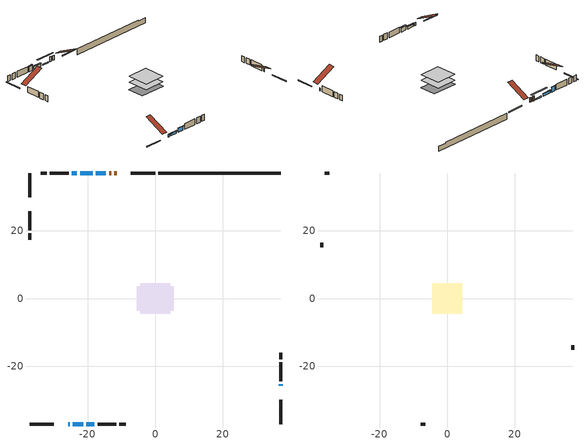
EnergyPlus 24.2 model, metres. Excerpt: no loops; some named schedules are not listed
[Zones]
conditioned space
 floor adiabatic (AdiabaticFloorConstruction): -4.47,-4.47 -4.47,4.47 4.47,4.47 4.47,-4.47 z0.61
 floor foundation (Slab1 construction): -5.48,-3.57 -5.48,3.57 5.48,3.57 5.48,-3.57 z-1.83
 wall outside (RimJoist1 construction): -0.04,37.08 -7.19,37.08 / -37.08,-37.08 -29.93,-37.08 / -37.08,37.08 -37.08,29.93 / 37.08,-37.08 37.08,-29.93 z0.61:0.91
 wall outside (AdiabaticWallConstruction 1): -11.41,37.08 -12.06,37.08 / -12.99,37.08 -13.63,37.08 z0.61:2.64
 wall outside (AdiabaticWallConstruction): 37.08,-25.71 37.08,-25.32 / -25.71,-37.08 -25.32,-37.08 z0.61:1.83; -14.56,37.08 -17.61,37.08 z0.61:1.07; -18.54,37.08 -22.2,37.08 / -24.39,-37.08 -21.34,-37.08 z0.61:1.6; -23.12,37.08 -24.65,37.08 z0.61:2.64; -20.41,-37.08 -17.95,-37.08 z0.61:2.29
 wall outside (Wall1 construction): -25.58,37.08 -31.1,37.08 / -17.02,-37.08 -11.5,-37.08 / -37.08,25.71 -37.08,20.19 / 37.08,-24.39 37.08,-18.87 z0.61:3.05
 wall outside (Wall2 construction): -32.03,37.08 -33.87,37.08 / -10.57,-37.08 -8.73,-37.08 / -37.08,19.26 -37.08,17.41 / 37.08,-17.94 37.08,-16.09 z0.61:3.05
 wall foundation (FoundationWall1 construction): 0.89,37.08,-1.83 0.89,37.08,0.61 33.46,37.08,0.61 33.46,37.08,0.22 37.08,37.08,0.22 37.08,37.08,-1.83
 window (WindowConstruction 4): 37.08,-25.71 37.08,-25.32 z0.61:1.83
 window (WindowConstruction 6): -14.56,37.08 -17.61,37.08 z0.61:1.07
 window (WindowConstruction): -18.54,37.08 -22.2,37.08 z0.61:1.6
 window (WindowConstruction 1): -23.12,37.08 -24.65,37.08 z0.61:2.64
 window (WindowConstruction 5): -25.71,-37.08 -25.32,-37.08 z0.61:1.83
 window (WindowConstruction 2): -24.39,-37.08 -21.34,-37.08 z0.61:1.6
 window (WindowConstruction 3): -20.41,-37.08 -17.95,-37.08 z0.61:2.29
 door (Door): -11.41,37.08 -12.06,37.08 z0.61:2.64
 door (Door 1): -12.99,37.08 -13.63,37.08 z0.61:2.64
 ceiling adiabatic (AdiabaticFloorConstruction): 4.47,-4.47 4.47,4.47 -4.47,4.47 -4.47,-4.47 z0.61
attic - vented
 floor to conditioned space (Floor1 construction Reversed): -4.47,-4.47 -4.47,4.47 4.47,4.47 4.47,-4.47 z3.05
 wall outside (Wall3 construction): -34.8,37.08 -36.15,37.08 / -7.8,-37.08 -6.45,-37.08 / -37.08,16.48 -37.08,15.14 / 37.08,-15.17 37.08,-13.82 z0.61:3.05
 roof outside (Roof1 construction): -10.48,37.08,3.05 -10.48,28.62,7.28 -8.12,28.62,7.28 -8.12,37.08,3.05; -26.64,-37.08,3.05 -26.64,-28.62,7.28 -29,-28.62,7.28 -29,-37.08,3.05; -37.08,26.64,3.05 -28.62,26.64,7.28 -28.62,29,7.28 -37.08,29,3.05; 37.08,-26.64,3.05 28.62,-26.64,7.28 28.62,-29,7.28 37.08,-29,3.05
shading: -20.25,37.08 -11.92,37.08 -11.92,37.49 -20.25,37.49 z3.71; -22.4,37.08 -18.34,37.08 -18.34,37.49 -22.4,37.49 z1.8; -24.85,37.08 -22.92,37.08 -22.92,37.49 -24.85,37.49 z2.84; -21.14,-37.08 -24.59,-37.08 -24.59,-37.49 -21.14,-37.49 z1.8; -17.75,-37.08 -20.61,-37.08 -20.61,-37.49 -17.75,-37.49 z2.49
[Building]
Building 1: Terrain=Suburbs
[Site:Location]
Quebec Intl AP_QC: Latitude {deg}=46.8; Longitude {deg}=-71.38; Time Zone {hr}=-5; Elevation {m}=74; Keep Site Location Information=Yes
[Site:GroundTemperature:Shallow]
0.0108218, -2.24938, -2.43038, -1.3578, 2.94801, 7.23376, 10.9493, 13.303, 13.5029, 11.5886, 7.96783, 3.81355
[Site:WaterMainsTemperature]
Calculation Method=Schedule; Temperature Schedule=mains temperature schedule
[Material] Roughness=Rough; Thermal Absorptance=0.9
Name | Thickness {m} | Conductivity {W/m-K} | Density {kg/m3} | Specific Heat {J/kg-K} | Solar Absorptance | Visible Absorptance
asphalt or fiberglass shingles | 0.00635 | 0.162714 | 1121.4 | 1465.45 | 0.4 | 0.4
ceiling loosefill ins | 0.169333 | 0.0480833 | 16.02 | 1046.75 | 0.7 | 0.7
ceiling stud and cavity | 0.1397 | 0.106923 | 65.682 | 1177.47 | 0.7 | 0.7
concrete 4.0 in. | 0.1016 | 1.803125 | 2242.8 | 837.4 | 0.7 | 0.7
concrete 8.0 in. | 0.2032 | 1.803125 | 2242.8 | 837.4 | 0.7 | 0.7
door material | 0.04445 | 0.053851 | 512.64 | 1214.23 | 0.7 | 0.7
exterior vertical ins | 0.0421978 | 0.029427 | 32.04 | 1214.23 | 0.7 | 0.7
floor covering | 0.0127 | 0.0433444 | 54.468 | 1339.84 | 0.6 | 0.6
floor rigid ins; wall rigid ins | 0.512978 | 0.029427 | 32.04 | 1214.23 | 0.7 | 0.7
floor stud and cavity | 0.1397 | 1.75129 | 37.0049 | 1207.88 | 0.7 | 0.7
furniture material conditioned space 1 | 0.1524 | 0.115458 | 640.8 | 1214.23 | 0.6 | 0.6
gypsum board | 0.0127 | 0.160291 | 801 | 837.4 | 0.6 | 0.6
gypsum board 1 | 0.0127 | 0.160291 | 801 | 837.4 | 0.7 | 0.7
osb sheathing 0.5 in. | 0.0127 | 0.115458 | 512.64 | 1214.23 | 0.7 | 0.7
osb sheathing 0.75 in. | 0.01905 | 0.115458 | 512.64 | 1214.23 | 0.7 | 0.7
osb sheathing 2.0 in. | 0.0508 | 0.115458 | 512.64 | 1214.23 | 0.7 | 0.7
rim joist stud and cavity | 0.0508 | 0.0382839 | 125.044 | 1163.47 | 0.6 | 0.6
wall stud and cavity | 0.1397 | 0.080875 | 139.0536 | 1170.24 | 0.7 | 0.7
wall stud and cavity 1 | 0.1397 | 0.0740787 | 139.0536 | 1170.24 | 0.7 | 0.7
wall stud and cavity 2 | 0.0889 | 6.9971 | 50.32683 | 1063.81 | 0.6 | 0.6
wall stud and cavity 3 | 0.0889 | 0.380278 | 52.3479 | 1209.89 | 0.7 | 0.7
wall stud and cavity 4 | 0.0889 | 0.391764 | 83.0341 | 1211.67 | 0.7 | 0.7
wood siding | 0.0254 | 0.102417 | 544.68 | 1172.36 | 0.4 | 0.4
wood siding 1 | 0.00254 | 0.102417 | 544.68 | 1172.36 | 0.4 | 0.4
wood siding 2; wood siding 3; wood siding 4 | 0.0254 | 0.102417 | 544.68 | 1172.36 | 0.7 | 0.7
[WindowMaterial:SimpleGlazingSystem]
Name | U-Factor {W/m2-K} | Solar Heat Gain Coefficient
WindowMaterial | 2.78279 | 0.58
WindowMaterial 1 | 2.79301 | 0.65
WindowMaterial 2 | 2.78563 | 0.6
WindowMaterial 3 | 2.79528 | 0.66
WindowMaterial 4 | 2.992306 | 0.59
WindowMaterial 5 | 2.75497 | 0.44
[Construction]
AdiabaticFloorConstruction: floor stud and cavity, floor rigid ins, osb sheathing 0.75 in., floor covering
AdiabaticWallConstruction: wood siding 3, wall rigid ins, wall stud and cavity 3, gypsum board
AdiabaticWallConstruction 1: wood siding 4, wall rigid ins, wall stud and cavity 3, gypsum board
Door; Door 1: door material
Floor1 construction Reversed: gypsum board, ceiling stud and cavity, ceiling loosefill ins
FoundationWall1 construction: concrete 8.0 in., gypsum board 1
furniture construction conditioned space 1: furniture material conditioned space 1
PartitionWallConstruction: gypsum board, wall stud and cavity 4, gypsum board
RimJoist1 construction: wood siding 2, osb sheathing 2.0 in., rim joist stud and cavity
Roof1 construction: asphalt or fiberglass shingles
Slab1 construction: concrete 4.0 in.
Wall1 construction: wood siding, osb sheathing 0.5 in., wall stud and cavity, gypsum board
Wall2 construction: wood siding, osb sheathing 0.5 in., wall stud and cavity 1, gypsum board
Wall3 construction: wood siding 1, wall stud and cavity 2
WindowConstruction: WindowMaterial
WindowConstruction 1: WindowMaterial 1
WindowConstruction 2: WindowMaterial 2
WindowConstruction 3: WindowMaterial 3
WindowConstruction 4; WindowConstruction 5: WindowMaterial 4
WindowConstruction 6: WindowMaterial 5
[Zone] Multiplier=1; Part of Total Floor Area=Yes
Name | Volume {m3}
attic - vented | 53.3233
conditioned space | 405.7
[Space]
Name | Zone | Volume {m3}
attic - vented 1 | attic - vented | 53.3233
conditioned space 1 | conditioned space | 405.7
[ZoneInfiltration:EffectiveLeakageArea]
infil attic - vented 1: Zone or Space=attic - vented 1; Schedule=Always On Discrete; Effective Air Leakage Area {cm2}=2953.48; Stack Coefficient=0.000463655; Wind Coefficient=1.45485e-05
[ZoneMixing]
whole house fan mix: Zone or Space=attic - vented; Schedule=Always On Continuous; Design Flow Rate Calculation Method=Flow/Zone; Design Flow Rate {m3/s}=0; Source Zone or Space=conditioned space
[SurfaceProperty:ExposedFoundationPerimeter]
Slab1: Exposed Perimeter Calculation Method=TotalExposedPerimeter; Total Exposed Perimeter {m}=36.191
[InternalMass] Zone or ZoneList=conditioned space; Space or SpaceList=conditioned space 1
Name | Construction | Surface Area {m2}
furniture mass conditioned space 1 | furniture construction conditioned space 1 | 63.28
partition wall mass | PartitionWallConstruction | 158.2
[Lights]
interior lighting: Zone or ZoneList or Space or SpaceList=conditioned space 1; Schedule=interior lighting schedule; Design Level Calculation Method=LightingLevel; Lighting Level {W}=343.2; Return Air Fraction=0; Fraction Radiant=0.6; Fraction Visible=0.2; Fraction Replaceable=1
[People]
occupants: Zone or ZoneList or Space or SpaceList=conditioned space 1; Number of People Schedule=occupants schedule; Number of People Calculation Method=People; Number of People=3; Fraction Radiant=0.314171; Sensible Heat Fraction=0.56303; Activity Level Schedule=occupants activity schedule; Carbon Dioxide Generation Rate {m3/s-W}=0; Enable ASHRAE 55 Comfort Warnings=No; Mean Radiant Temperature Calculation Type=EnclosureAveraged
[ElectricEquipment] Zone or ZoneList or Space or SpaceList=conditioned space 1; Design Level Calculation Method=EquipmentLevel
Name | Schedule | Design Level {W} | Fraction Latent | Fraction Radiant | Fraction Lost
clothes dryer | clothes dryer schedule | 140.772 | 0.015 | 0.081 | 0.85
clothes washer | clothes washer schedule | 32.1985 | 0.03 | 0.162 | 0.7
cooking range | cooking range schedule | 215.147 | 0.08 | 0.432 | 0.2
dishwasher | dishwasher schedule | 66.8632 | 0.3 | 0.18 | 0.4
fridge | fridge schedule | 72.9452 | 0 | 0.6 | 0
mech vent house fan | mech vent house fan schedule | 6.33333 | 0 | 0 | 1
mech vent house fan cfis | mech vent house fan cfis schedule | 0 | 0 | 0 | 0
mech vent range fan 0 | mech vent range fan 0 schedule | 57 | 0 | 0 | 1
misc plug loads | misc plug loads schedule | 494.7 | 0.045 | 0.513 | 0.1
whole house fan | Always On Discrete | 0 | 0 | 0 | 1
[OtherEquipment] Zone or ZoneList or Space or SpaceList=conditioned space 1; Design Level Calculation Method=EquipmentLevel
Name | Fuel Type | Schedule | Design Level {W} | Fraction Latent | Fraction Radiant | Fraction Lost
clothes dryer 1 | Electricity | clothes dryer schedule | 0 | 0.015 | 0.081 | 0.85
cooking range 1 | Electricity | cooking range schedule | 0 | 0.08 | 0.432 | 0.2
general water use latent | None | general water use schedule | 62.594 | 1 | 0 | 0
general water use sensible | None | general water use schedule | -61.6891 | 0 | 0.6 | 0
mech vent house fan latent load | None | Always On Discrete | 0 | 1 | 0 | 0
mech vent house fan sensible load | None | Always On Discrete | 0 | 0 | 0 | 0
water heater energy adjustment1 | Electricity | Always On Discrete | 0.01 | 0 | 0 | 1
[ZoneInfiltration:DesignFlowRate] Zone or ZoneList or Space or SpaceList=conditioned space 1; Schedule=Always On Discrete; Design Flow Rate Calculation Method=Flow/Zone; Design Flow Rate {m3/s}=0
infil flow; natural vent flow; whole house fan flow
[AvailabilityManager:Scheduled]
air source heat pump airloop Availability Manager: Schedule=Always On Discrete
[Foundation:Kiva]
Foundation Kiva 1: Initial Indoor Air Temperature {C}=18; Wall Height Above Grade {m}=0.609996; Wall Depth Below Slab {m}=0.2032; Custom Block Material Name 1=exterior vertical ins; Custom Block Depth 1 {m}=2.43998; Custom Block X Position 1 {m}=0.2159; Custom Block Z Position 1 {m}=0
[Foundation:Kiva:Settings]
Soil Conductivity {W/m-K}=0.849921; Soil Density {kg/m3}=1842.3; Soil Specific Heat {J/kg-K}=418.7; Ground Solar Absorptivity=0.9; Ground Thermal Absorptivity=0.9; Ground Surface Roughness {m}=0.03; Far-Field Width {m}=40; Deep-Ground Boundary Condition=ZeroFlux; Deep-Ground Depth {m}=40; Minimum Cell Dimension {m}=0.2; Maximum Cell Growth Coefficient=3; Simulation Timestep=Timestep
[Exterior:Lights]
exterior lighting: Schedule=exterior lighting schedule; Design Level {W}=75.6
[EnergyManagementSystem:GlobalVariable]
air_source_heat_pump_airloop_Fan_RTF
infil_program_Qfan
infil_program_Qinf
natural_vent_program_Qnv
natural_vent_program_Qwhf
[EnergyManagementSystem:Sensor]
Name | Output:Variable or Output:Meter Index Key | Output:Variable or Output:Meter
airflow_gain | infil flow | Infiltration Sensible Heat Gain Energy
airflow_gain_1 | natural vent flow | Infiltration Sensible Heat Gain Energy
airflow_gain_2 | whole house fan flow | Infiltration Sensible Heat Gain Energy
airflow_loss | infil flow | Infiltration Sensible Heat Loss Energy
airflow_loss_1 | natural vent flow | Infiltration Sensible Heat Loss Energy
airflow_loss_2 | whole house fan flow | Infiltration Sensible Heat Loss Energy
clg_load_cond |  | Cooling:EnergyTransfer:Zone:CONDITIONED SPACE
clg_sp_s; clg_sp_s_1 | cooling setpoint | Schedule Value
clothes_dryer_exhaust_0_sch_s | clothes dryer exhaust 0 schedule | Schedule Value
cool_season | cooling season schedule | Schedule Value
htg_load_cond |  | Heating:EnergyTransfer:Zone:CONDITIONED SPACE
htg_sp_s; htg_sp_s_1 | heating setpoint | Schedule Value
ig_ee_conv | clothes dryer | Electric Equipment Convective Heating Energy
ig_ee_conv_2 | cooking range | Electric Equipment Convective Heating Energy
ig_ee_conv_4 | fridge | Electric Equipment Convective Heating Energy
ig_ee_conv_5 | misc plug loads | Electric Equipment Convective Heating Energy
ig_ee_conv_6 | whole house fan | Electric Equipment Convective Heating Energy
ig_ee_rad | clothes dryer | Electric Equipment Radiant Heating Energy
ig_ee_rad_2 | cooking range | Electric Equipment Radiant Heating Energy
ig_ee_rad_4 | fridge | Electric Equipment Radiant Heating Energy
ig_ee_rad_5 | misc plug loads | Electric Equipment Radiant Heating Energy
ig_ee_rad_6 | whole house fan | Electric Equipment Radiant Heating Energy
ig_lgt_conv | interior lighting | Lights Convective Heating Energy
ig_lgt_rad | interior lighting | Lights Radiant Heating Energy
ig_lgt_vis | interior lighting | Lights Visible Radiation Heating Energy
ig_oe_conv | clothes dryer 1 | Other Equipment Convective Heating Energy
ig_oe_conv_1 | cooking range 1 | Other Equipment Convective Heating Energy
ig_oe_conv_2 | general water use latent | Other Equipment Convective Heating Energy
ig_oe_conv_3 | general water use sensible | Other Equipment Convective Heating Energy
ig_oe_conv_4 | water heater energy adjustment1 | Other Equipment Convective Heating Energy
ig_oe_rad | clothes dryer 1 | Other Equipment Radiant Heating Energy
ig_oe_rad_1 | cooking range 1 | Other Equipment Radiant Heating Energy
ig_oe_rad_2 | general water use latent | Other Equipment Radiant Heating Energy
ig_oe_rad_3 | general water use sensible | Other Equipment Radiant Heating Energy
ig_oe_rad_4 | water heater energy adjustment1 | Other Equipment Radiant Heating Energy
ig_ppl_conv | occupants | People Convective Heating Energy
ig_ppl_rad | occupants | People Radiant Heating Energy
im_conv | furniture mass conditioned space 1 | Surface Inside Face Convection Heat Gain Energy
im_conv_1 | partition wall mass | Surface Inside Face Convection Heat Gain Energy
im_ig | furniture mass conditioned space 1 | Surface Inside Face Internal Gains Radiation Heat Gain Energy
im_ig_1 | partition wall mass | Surface Inside Face Internal Gains Radiation Heat Gain Energy
im_lgt | furniture mass conditioned space 1 | Surface Inside Face Lights Radiation Heat Gain Energy
im_lgt_1 | partition wall mass | Surface Inside Face Lights Radiation Heat Gain Energy
im_sol | furniture mass conditioned space 1 | Surface Inside Face Solar Radiation Heat Gain Energy
im_sol_1 | partition wall mass | Surface Inside Face Solar Radiation Heat Gain Energy
im_surf | furniture mass conditioned space 1 | Surface Inside Face Net Surface Thermal Radiation Heat Gain Energy
im_surf_1 | partition wall mass | Surface Inside Face Net Surface Thermal Radiation Heat Gain Energy
mech_vent_range_fan_0_sch_s | mech vent range fan 0 schedule | Schedule Value
mv_conv | mech vent house fan | Electric Equipment Convective Heating Energy
mv_conv_1 | mech vent house fan cfis | Electric Equipment Convective Heating Energy
mv_conv_2 | mech vent range fan 0 | Electric Equipment Convective Heating Energy
mv_conv_3 | mech vent house fan latent load | Other Equipment Convective Heating Energy
mv_conv_4 | mech vent house fan sensible load | Other Equipment Convective Heating Energy
mv_rad | mech vent house fan | Electric Equipment Radiant Heating Energy
mv_rad_1 | mech vent house fan cfis | Electric Equipment Radiant Heating Energy
mv_rad_2 | mech vent range fan 0 | Electric Equipment Radiant Heating Energy
mv_rad_3 | mech vent house fan latent load | Other Equipment Radiant Heating Energy
mv_rad_4 | mech vent house fan sensible load | Other Equipment Radiant Heating Energy
natural_vent_s | natural vent schedule | Schedule Value
out_pb_s |  | Site Outdoor Air Barometric Pressure
out_wt_s |  | Site Outdoor Air Humidity Ratio
site_vw_s |  | Site Wind Speed
ss_back_out | Window1 | Surface Window Shortwave from Zone Back Out Window Heat Transfer Rate
ss_back_out_1 | Window10 | Surface Window Shortwave from Zone Back Out Window Heat Transfer Rate
ss_back_out_2 | Window2 | Surface Window Shortwave from Zone Back Out Window Heat Transfer Rate
ss_back_out_3 | Window5 | Surface Window Shortwave from Zone Back Out Window Heat Transfer Rate
ss_back_out_4 | Window6 | Surface Window Shortwave from Zone Back Out Window Heat Transfer Rate
ss_back_out_5 | Window7 | Surface Window Shortwave from Zone Back Out Window Heat Transfer Rate
ss_back_out_6 | Window9 | Surface Window Shortwave from Zone Back Out Window Heat Transfer Rate
ss_conv | Door1 | Surface Inside Face Convection Heat Gain Energy
ss_conv_1 | Door2 | Surface Inside Face Convection Heat Gain Energy
ss_conv_2 | Window1 | Surface Inside Face Convection Heat Gain Energy
ss_conv_3 | Window10 | Surface Inside Face Convection Heat Gain Energy
ss_conv_4 | Window2 | Surface Inside Face Convection Heat Gain Energy
ss_conv_5 | Window5 | Surface Inside Face Convection Heat Gain Energy
ss_conv_6 | Window6 | Surface Inside Face Convection Heat Gain Energy
ss_conv_7 | Window7 | Surface Inside Face Convection Heat Gain Energy
ss_conv_8 | Window9 | Surface Inside Face Convection Heat Gain Energy
ss_ig | Door1 | Surface Inside Face Internal Gains Radiation Heat Gain Energy
ss_ig_1 | Door2 | Surface Inside Face Internal Gains Radiation Heat Gain Energy
ss_ig_2 | Window1 | Surface Inside Face Internal Gains Radiation Heat Gain Energy
ss_ig_3 | Window10 | Surface Inside Face Internal Gains Radiation Heat Gain Energy
ss_ig_4 | Window2 | Surface Inside Face Internal Gains Radiation Heat Gain Energy
ss_ig_5 | Window5 | Surface Inside Face Internal Gains Radiation Heat Gain Energy
ss_ig_6 | Window6 | Surface Inside Face Internal Gains Radiation Heat Gain Energy
ss_ig_7 | Window7 | Surface Inside Face Internal Gains Radiation Heat Gain Energy
ss_ig_8 | Window9 | Surface Inside Face Internal Gains Radiation Heat Gain Energy
ss_lgt | Door1 | Surface Inside Face Lights Radiation Heat Gain Energy
ss_lgt_1 | Door2 | Surface Inside Face Lights Radiation Heat Gain Energy
ss_sol | Door1 | Surface Inside Face Solar Radiation Heat Gain Energy
ss_sol_1 | Door2 | Surface Inside Face Solar Radiation Heat Gain Energy
ss_surf | Door1 | Surface Inside Face Net Surface Thermal Radiation Heat Gain Energy
ss_surf_1 | Door2 | Surface Inside Face Net Surface Thermal Radiation Heat Gain Energy
ss_surf_2 | Window1 | Surface Inside Face Net Surface Thermal Radiation Heat Gain Energy
ss_surf_3 | Window10 | Surface Inside Face Net Surface Thermal Radiation Heat Gain Energy
ss_surf_4 | Window2 | Surface Inside Face Net Surface Thermal Radiation Heat Gain Energy
ss_surf_5 | Window5 | Surface Inside Face Net Surface Thermal Radiation Heat Gain Energy
ss_surf_6 | Window6 | Surface Inside Face Net Surface Thermal Radiation Heat Gain Energy
ss_surf_7 | Window7 | Surface Inside Face Net Surface Thermal Radiation Heat Gain Energy
ss_surf_8 | Window9 | Surface Inside Face Net Surface Thermal Radiation Heat Gain Energy
ss_trans_in | Window1 | Surface Window Transmitted Solar Radiation Rate
ss_trans_in_1 | Window10 | Surface Window Transmitted Solar Radiation Rate
ss_trans_in_2 | Window2 | Surface Window Transmitted Solar Radiation Rate
ss_trans_in_3 | Window5 | Surface Window Transmitted Solar Radiation Rate
ss_trans_in_4 | Window6 | Surface Window Transmitted Solar Radiation Rate
ss_trans_in_5 | Window7 | Surface Window Transmitted Solar Radiation Rate
ss_trans_in_6 | Window9 | Surface Window Transmitted Solar Radiation Rate
ss_trans_out | Window1 | Surface Inside Face Initial Transmitted Diffuse Transmitted Out Window Solar Radiation Rate
ss_trans_out_1 | Window10 | Surface Inside Face Initial Transmitted Diffuse Transmitted Out Window Solar Radiation Rate
ss_trans_out_2 | Window2 | Surface Inside Face Initial Transmitted Diffuse Transmitted Out Window Solar Radiation Rate
ss_trans_out_3 | Window5 | Surface Inside Face Initial Transmitted Diffuse Transmitted Out Window Solar Radiation Rate
ss_trans_out_4 | Window6 | Surface Inside Face Initial Transmitted Diffuse Transmitted Out Window Solar Radiation Rate
ss_trans_out_5 | Window7 | Surface Inside Face Initial Transmitted Diffuse Transmitted Out Window Solar Radiation Rate
ss_trans_out_6 | Window9 | Surface Inside Face Initial Transmitted Diffuse Transmitted Out Window Solar Radiation Rate
s_conv | Floor1 | Surface Inside Face Convection Heat Gain Energy
s_conv_1 | FoundationWall1 | Surface Inside Face Convection Heat Gain Energy
s_conv_10 | Wall1:180 | Surface Inside Face Convection Heat Gain Energy
s_conv_11 | Wall1:270 | Surface Inside Face Convection Heat Gain Energy
s_conv_12 | Wall1:90 | Surface Inside Face Convection Heat Gain Energy
s_conv_13 | Wall2:0 | Surface Inside Face Convection Heat Gain Energy
s_conv_14 | Wall2:180 | Surface Inside Face Convection Heat Gain Energy
s_conv_15 | Wall2:270 | Surface Inside Face Convection Heat Gain Energy
s_conv_16 | Wall2:90 | Surface Inside Face Convection Heat Gain Energy
s_conv_2 | inferred conditioned ceiling | Surface Inside Face Convection Heat Gain Energy
s_conv_3 | inferred conditioned floor | Surface Inside Face Convection Heat Gain Energy
s_conv_4 | RimJoist1:0 | Surface Inside Face Convection Heat Gain Energy
s_conv_5 | RimJoist1:180 | Surface Inside Face Convection Heat Gain Energy
s_conv_6 | RimJoist1:270 | Surface Inside Face Convection Heat Gain Energy
s_conv_7 | RimJoist1:90 | Surface Inside Face Convection Heat Gain Energy
s_conv_8 | Slab1 | Surface Inside Face Convection Heat Gain Energy
s_conv_9 | Wall1:0 | Surface Inside Face Convection Heat Gain Energy
s_ig | Floor1 | Surface Inside Face Internal Gains Radiation Heat Gain Energy
s_ig_1 | FoundationWall1 | Surface Inside Face Internal Gains Radiation Heat Gain Energy
s_ig_10 | Wall1:180 | Surface Inside Face Internal Gains Radiation Heat Gain Energy
s_ig_11 | Wall1:270 | Surface Inside Face Internal Gains Radiation Heat Gain Energy
s_ig_12 | Wall1:90 | Surface Inside Face Internal Gains Radiation Heat Gain Energy
s_ig_13 | Wall2:0 | Surface Inside Face Internal Gains Radiation Heat Gain Energy
s_ig_14 | Wall2:180 | Surface Inside Face Internal Gains Radiation Heat Gain Energy
s_ig_15 | Wall2:270 | Surface Inside Face Internal Gains Radiation Heat Gain Energy
s_ig_16 | Wall2:90 | Surface Inside Face Internal Gains Radiation Heat Gain Energy
s_ig_2 | inferred conditioned ceiling | Surface Inside Face Internal Gains Radiation Heat Gain Energy
s_ig_3 | inferred conditioned floor | Surface Inside Face Internal Gains Radiation Heat Gain Energy
s_ig_4 | RimJoist1:0 | Surface Inside Face Internal Gains Radiation Heat Gain Energy
s_ig_5 | RimJoist1:180 | Surface Inside Face Internal Gains Radiation Heat Gain Energy
s_ig_6 | RimJoist1:270 | Surface Inside Face Internal Gains Radiation Heat Gain Energy
s_ig_7 | RimJoist1:90 | Surface Inside Face Internal Gains Radiation Heat Gain Energy
s_ig_8 | Slab1 | Surface Inside Face Internal Gains Radiation Heat Gain Energy
s_ig_9 | Wall1:0 | Surface Inside Face Internal Gains Radiation Heat Gain Energy
s_lgt | Floor1 | Surface Inside Face Lights Radiation Heat Gain Energy
s_lgt_1 | FoundationWall1 | Surface Inside Face Lights Radiation Heat Gain Energy
s_lgt_10 | Wall1:180 | Surface Inside Face Lights Radiation Heat Gain Energy
s_lgt_11 | Wall1:270 | Surface Inside Face Lights Radiation Heat Gain Energy
s_lgt_12 | Wall1:90 | Surface Inside Face Lights Radiation Heat Gain Energy
s_lgt_13 | Wall2:0 | Surface Inside Face Lights Radiation Heat Gain Energy
s_lgt_14 | Wall2:180 | Surface Inside Face Lights Radiation Heat Gain Energy
s_lgt_15 | Wall2:270 | Surface Inside Face Lights Radiation Heat Gain Energy
s_lgt_16 | Wall2:90 | Surface Inside Face Lights Radiation Heat Gain Energy
s_lgt_2 | inferred conditioned ceiling | Surface Inside Face Lights Radiation Heat Gain Energy
s_lgt_3 | inferred conditioned floor | Surface Inside Face Lights Radiation Heat Gain Energy
s_lgt_4 | RimJoist1:0 | Surface Inside Face Lights Radiation Heat Gain Energy
s_lgt_5 | RimJoist1:180 | Surface Inside Face Lights Radiation Heat Gain Energy
s_lgt_6 | RimJoist1:270 | Surface Inside Face Lights Radiation Heat Gain Energy
s_lgt_7 | RimJoist1:90 | Surface Inside Face Lights Radiation Heat Gain Energy
s_lgt_8 | Slab1 | Surface Inside Face Lights Radiation Heat Gain Energy
s_lgt_9 | Wall1:0 | Surface Inside Face Lights Radiation Heat Gain Energy
s_sol | Floor1 | Surface Inside Face Solar Radiation Heat Gain Energy
s_sol_1 | FoundationWall1 | Surface Inside Face Solar Radiation Heat Gain Energy
s_sol_10 | Wall1:180 | Surface Inside Face Solar Radiation Heat Gain Energy
s_sol_11 | Wall1:270 | Surface Inside Face Solar Radiation Heat Gain Energy
s_sol_12 | Wall1:90 | Surface Inside Face Solar Radiation Heat Gain Energy
s_sol_13 | Wall2:0 | Surface Inside Face Solar Radiation Heat Gain Energy
s_sol_14 | Wall2:180 | Surface Inside Face Solar Radiation Heat Gain Energy
s_sol_15 | Wall2:270 | Surface Inside Face Solar Radiation Heat Gain Energy
s_sol_16 | Wall2:90 | Surface Inside Face Solar Radiation Heat Gain Energy
s_sol_2 | inferred conditioned ceiling | Surface Inside Face Solar Radiation Heat Gain Energy
s_sol_3 | inferred conditioned floor | Surface Inside Face Solar Radiation Heat Gain Energy
s_sol_4 | RimJoist1:0 | Surface Inside Face Solar Radiation Heat Gain Energy
s_sol_5 | RimJoist1:180 | Surface Inside Face Solar Radiation Heat Gain Energy
s_sol_6 | RimJoist1:270 | Surface Inside Face Solar Radiation Heat Gain Energy
